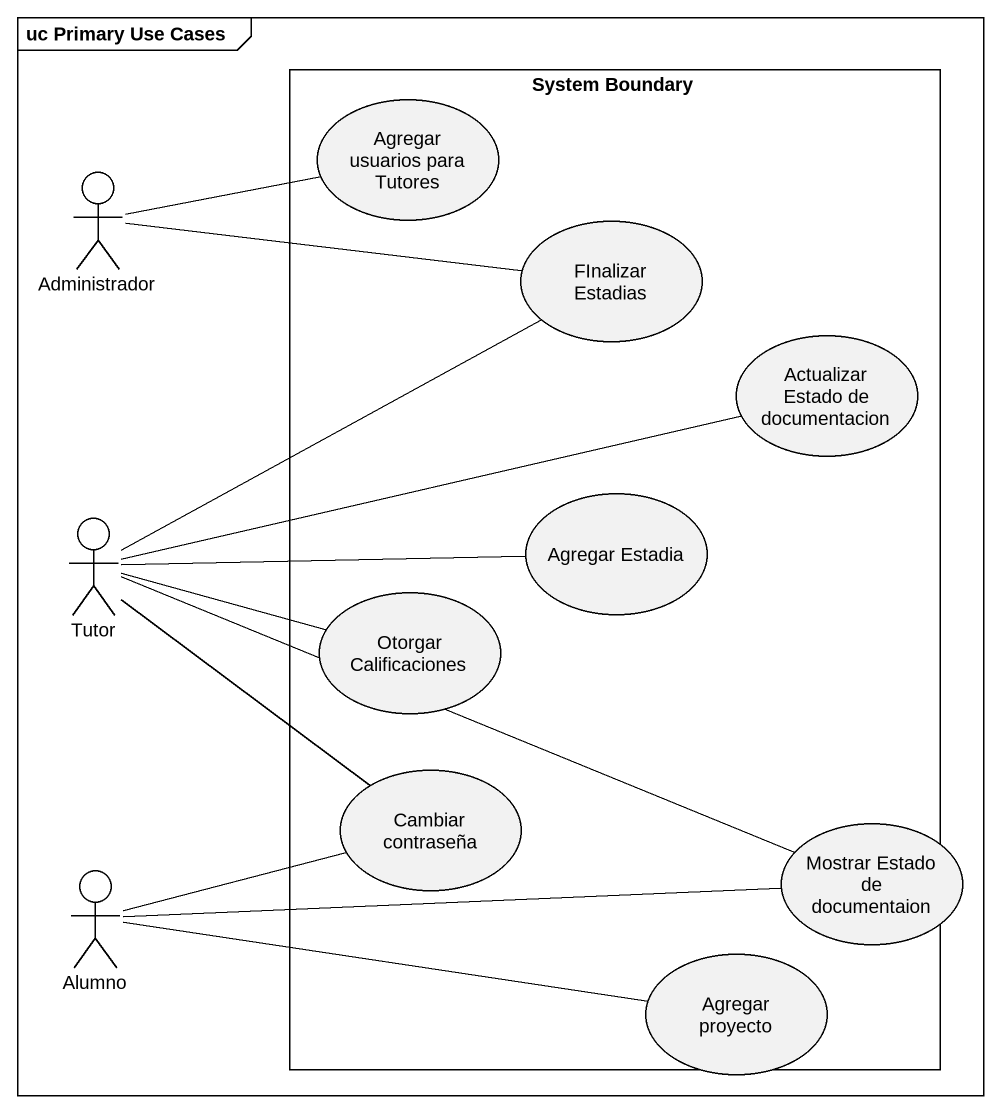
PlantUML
@startuml
mainframe uc Primary Use Cases
rectangle "System Boundary" as System_Boundary {
  usecase "Agregar usuarios para Tutores" as Agregar_usuarios_para
  usecase "FInalizar Estadias" as FInalizar_Estadias
  usecase "Actualizar Estado de documentacion" as Actualizar_Estado_de
  usecase "Agregar Estadia" as Agregar_Estadia
  usecase "Otorgar Calificaciones" as Otorgar_Calificaciones
  usecase "Cambiar contraseña" as Cambiar_contraseña
  usecase "Agregar proyecto" as Agregar_proyecto
}
actor Administrador
actor Tutor
actor Alumno
usecase "Mostrar Estado de documentaion" as Mostrar_Estado_de
Administrador -right- Agregar_usuarios_para
Administrador -right- FInalizar_Estadias
Tutor -up- FInalizar_Estadias
Tutor -right- Actualizar_Estado_de
Tutor -right- Agregar_Estadia
Tutor -right- Otorgar_Calificaciones
Cambiar_contraseña -up- Tutor
Cambiar_contraseña -left- Alumno
Alumno -right- Agregar_proyecto
Mostrar_Estado_de -left- Tutor
Mostrar_Estado_de -left- Alumno
@enduml
